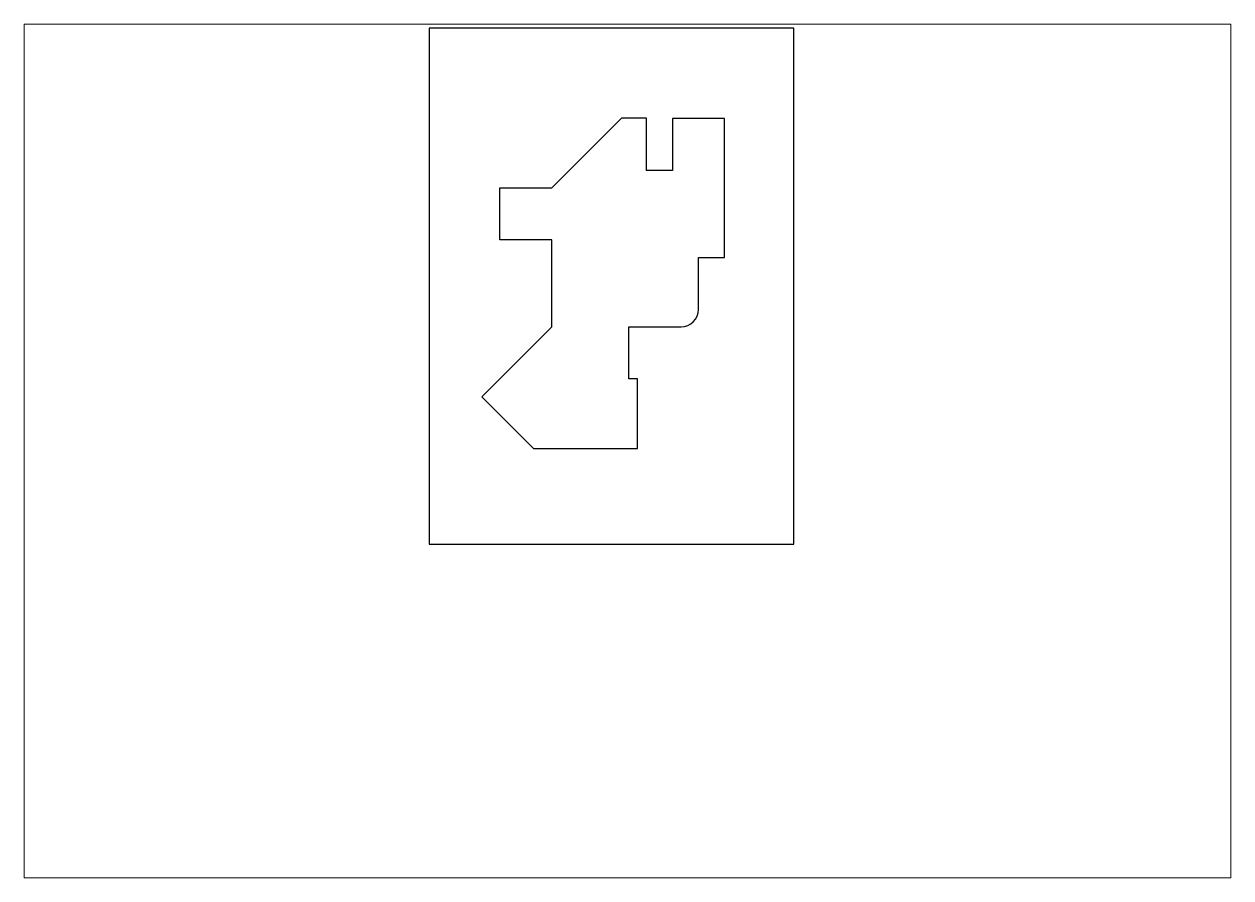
# Paper-space layout 'Layout1' of a CAD drawing. Header units: millimetres. Extents: x 30 to 267, y 21 to 189.
# The model-space entities are those that its viewports show. They can reach past a viewport. Long polylines and large blocks are cut down to what shows.
import ezdxf

# ---------------------------------------------------------------- set-up
doc = ezdxf.new("R2010")
doc.units = ezdxf.units.MM

msp = doc.modelspace()

# ---------------------------------------------------------------- linework, layer by layer
for p, q in [((70.61, 205), (110.91, 245.31)), ((110.91, 245.31), (124.91, 245.31)), ((124.91, 245.31), (125, 215)), ((170, 245), (140, 245)), ((140, 245), (140, 215)), ((170, 165), (170, 245)), ((140, 215), (125, 215)), ((40.61, 175), (40.61, 205)), ((40.61, 205), (70.61, 205)), ((70.61, 175), (40.61, 175)), ((70.61, 125), (70.61, 175)), ((155, 135), (155, 165)), ((155, 165), (170, 165)), ((30.3, 84.7), (70.61, 125)), ((115, 95), (115, 125)), ((115, 125), (145, 125)), ((120, 95), (115, 95)), ((120, 55), (120, 95)), ((60, 55), (30.3, 84.7)), ((60, 55), (120, 55))]:
    msp.add_line(p, q)
msp.add_lwpolyline([(0, 0), (210, 0), (210, 297), (0, 297)], close=True)
msp.add_arc((145, 135), 10, 270, 0)

psp = doc.layouts.get("Layout1")

# ---------------------------------------------------------------- viewports
at = {"layer": '0'}
psp.add_viewport(center=(148.5, 105), size=(237.6, 168), view_center_point=(114.17, 53.54), view_height=491.4223, dxfattribs=at)

doc.saveas('drawing.dxf')
